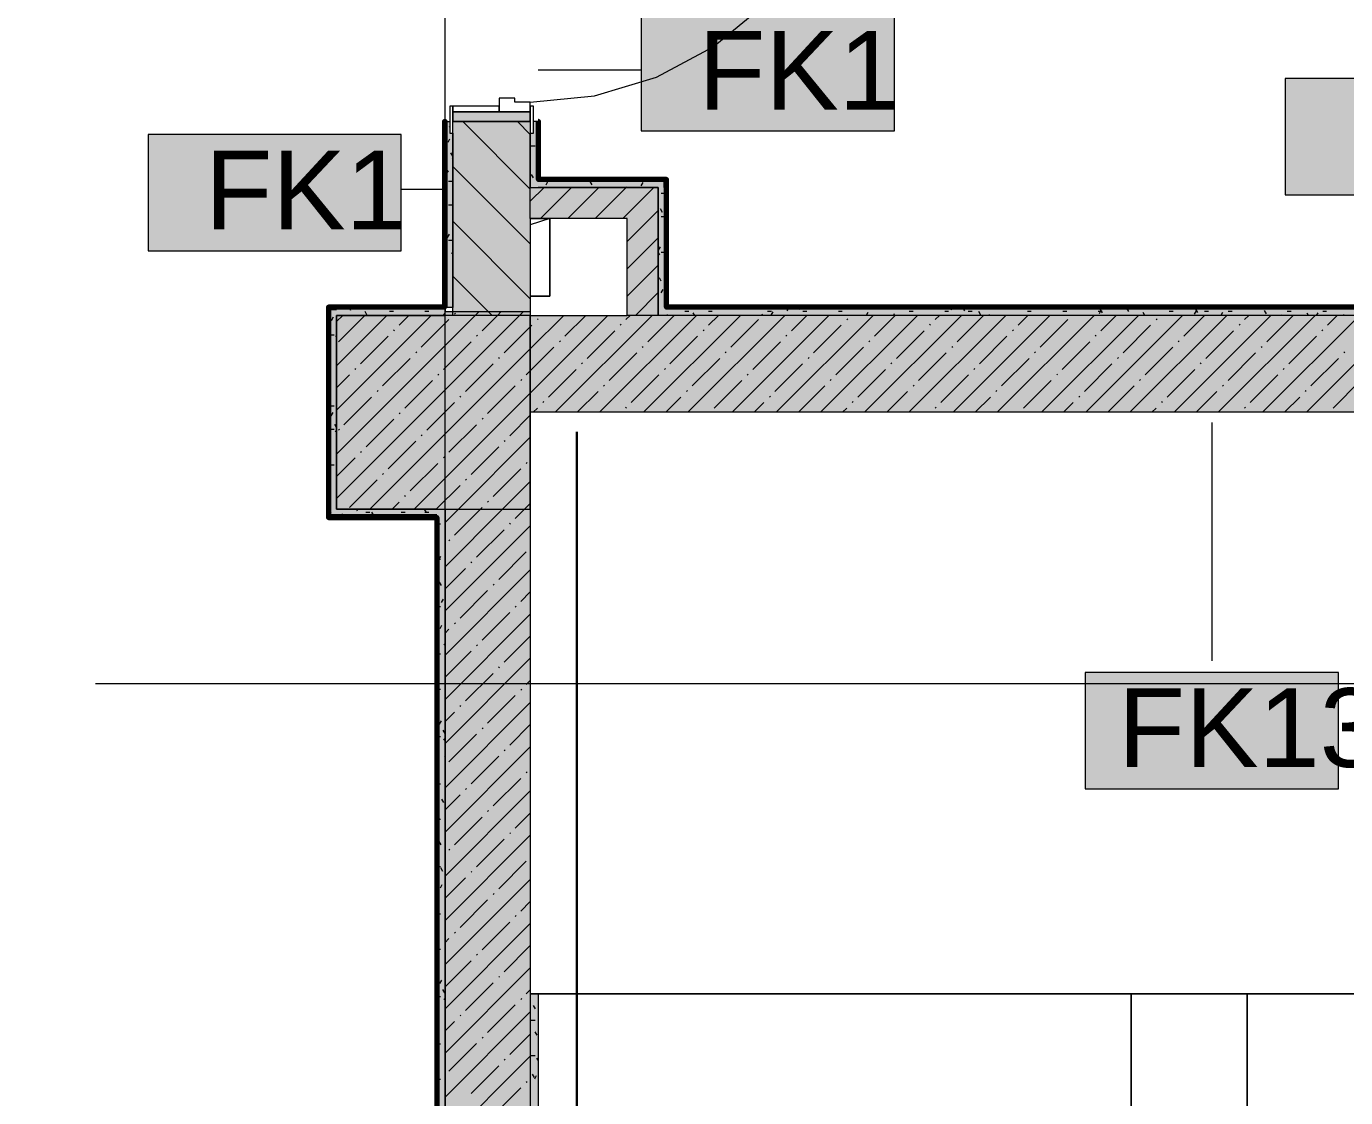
# Model space of a CAD drawing. Header units: millimetres. Extents: x -3817 to 677485, y -22715 to 103890.
# Drawn here: x 672205 to 675609, y 18958 to 21721 of the extents above; entities that cross this region are included whole.
import ezdxf

# ---------------------------------------------------------------- set-up
doc = ezdxf.new("R2010")
doc.units = ezdxf.units.MM
doc.layers.add('PDF _Геометрия', color=7, linetype='Continuous', true_color=0x1d1d1d)
doc.layers.add('PDF _Сплошная заливка', color=7, linetype='Continuous', true_color=0xffffff)
doc.layers.add('PDF _Текст', color=7, linetype='Continuous')
doc.styles.add('PDF GOST-Common', font='arial.ttf')

msp = doc.modelspace()

# ---------------------------------------------------------------- hatches: boundary and pattern name
at = {"layer": 'PDF _Сплошная заливка', "transparency": 33554559}
h = msp.add_hatch(color=256, dxfattribs=at)
h.paths.add_polyline_path([(673305.5, 20995.9), (673305.5, 21445.9), (673297.5, 21446.2), (673297.5, 21475.9), (673285.5, 21475.9), (673285.5, 20995.9), (673297.5, 20995.9)], flags=0)
h.paths.add_polyline_path([(673297.5, 22425.9), (673297.5, 22455.9), (673305.5, 22455.9), (673305.5, 23025.9), (673285.5, 23025.9), (673285.5, 22425.9)], flags=0)
h = msp.add_hatch(color=256, dxfattribs=at)
h.paths.add_polyline_path([(673305.5, 20975.9), (673505.5, 20975.9), (673505.5, 21475.9), (673305.5, 21475.9), (673305.5, 20995.9)], flags=0)
h.paths.add_polyline_path([(673305.5, 22425.9), (673505.5, 22425.9), (673505.5, 23025.9), (673305.5, 23025.9), (673305.5, 22455.9)], flags=0)
h = msp.add_hatch(color=256, dxfattribs=at)
h.paths.add_polyline_path([(673525.5, 21305.9), (673525.5, 21475.9), (673513.5, 21475.9), (673513.5, 21445.9), (673505.5, 21445.9), (673505.5, 21305.9)], flags=0)
h.paths.add_polyline_path([(673513.5, 22425.9), (673525.5, 22425.9), (673525.5, 23025.9), (673505.5, 23025.9), (673506.5, 22455.9), (673513.5, 22455.9)], flags=0)
for points in [[(673525.9, 21305.9), (673855.5, 21305.9), (673855.5, 21325.9), (673525.5, 21325.9), (673525.5, 21305.9)], [(673835.5, 21225.9), (673835.5, 21305.9), (673505.5, 21305.9), (673505.5, 21225.9), (673755.5, 21225.9)], [(672985.5, 20475.9), (673005.5, 20475.9), (673005.5, 20995.9), (672985.5, 20995.9), (672985.5, 20975.9)], [(673167.2, 20975.9), (673285.5, 20975.9), (673284.5, 20995.9), (673005.5, 20995.9), (673005.5, 20975.9)], [(673505.5, 20725.9), (676905.5, 20725.9), (676905.5, 20975.9), (673505.5, 20975.9), (673505.5, 20932.4)], [(673884.6, 20975.9), (676905.5, 20975.9), (676905.5, 20995.9), (673855.5, 20995.9), (673855.5, 20975.9)], [(673167.2, 20455.9), (673265.5, 20455.9), (673265.5, 20475.9), (672985.5, 20475.9), (672985.5, 20455.9), (673005.5, 20455.9)], [(673265.5, 15795.9), (673285.5, 15795.9), (673285.5, 20475.9), (673265.5, 20475.9), (673265.5, 15796.9)]]:
    msp.add_hatch(color=256, dxfattribs=at).paths.add_polyline_path(points)
h = msp.add_hatch(color=256, dxfattribs=at)
h.paths.add_polyline_path([(673285.5, 12255.9), (673505.5, 12255.9), (673505.5, 12675.9), (673285.5, 12675.9), (673285.5, 12275.9)], flags=0)
h.paths.add_polyline_path([(673285.5, 14125.9), (673505.5, 14125.9), (673505.5, 15275.9), (673285.5, 15275.9), (673285.5, 14180.9)], flags=0)
h.paths.add_polyline_path([(673285.5, 15775.9), (673505.5, 15775.9), (673505.5, 20475.9), (673285.5, 20475.9), (673285.5, 15795.9)], flags=0)
h.paths.add_polyline_path([(673285.5, 20975.9), (673505.5, 20975.9), (673505.5, 20985.9), (673285.5, 20985.9)], flags=0)

# ---------------------------------------------------------------- linework, layer by layer
at = {"layer": 'PDF _Геометрия', "color": 253, "lineweight": 9, "true_color": 0xaaaaaa}
for points in [[(673285.5, 19024), (673285.5, 21291), (673285.5, 23791)], [(673505.5, 21525.9), (673671.3, 21542.2), (673830.8, 21590.6), (673977.7, 21669.1), (674106.5, 21774.8), (674212.2, 21903.6), (674290.8, 22050.6), (674339.1, 22210), (674355.5, 22375.9)], [(676905.5, 19225.9), (675355.5, 19225.9), (675355.5, 18925.9), (675355.5, 18625.9), (675355.5, 18325.9), (675355.5, 18625.9), (676885.5, 18625.9), (675355.5, 18625.9), (675355.5, 18925.9), (675355.5, 19225.9), (675055.5, 19225.9), (675055.5, 18925.9), (675055.5, 18625.9), (675055.5, 18925.9), (675055.5, 19225.9), (673505.5, 19225.9), (675055.5, 19225.9), (675355.5, 19225.9), (676905.5, 19225.9), (676905.5, 20725.9), (673505.5, 20725.9), (673505.5, 19225.9)], [(672383.9, 20025.9), (674585.5, 20025.9), (677085.5, 20025.9)]]:
    msp.add_lwpolyline(points, dxfattribs=at)
at = {"layer": 'PDF _Геометрия', "color": 7, "lineweight": 9}
for points in [[(676905.5, 23025.9), (676905.5, 20995.9), (676905.5, 20975.9), (673855.5, 20975.9)], [(673526, 21609.8), (673791.6, 21609.8)], [(673505.5, 21025.9), (673555.5, 21025.9), (673555.5, 21225.9), (673505.5, 21225.9), (673505.5, 21305.9), (673505.5, 21446.2), (673505.5, 21305.9), (673525.5, 21305.9), (673835.5, 21305.9), (673525.5, 21305.9)], [(673525.5, 21325.9), (673525.5, 21475.9)], [(673855.5, 21325.9), (673526.5, 21325.9)], [(673285, 21300.6), (673172.5, 21300.6)], [(673855.5, 20995.9), (673855.5, 21305.9)], [(673505.5, 21225.9), (673555.5, 21225.9), (673555.5, 21025.9), (673505.5, 21025.9), (673555.5, 21025.9), (673555.5, 21225.9), (673505.5, 21209.2)], [(673284.5, 20995.9), (673005.5, 20995.9)], [(673285.5, 20975.9), (673285.5, 20985.9)], [(676905.5, 20975.9), (673855.5, 20975.9), (673835.5, 20975.9), (673755.5, 20975.9)], [(676885.5, 20995.9), (673856.5, 20995.9)], [(675263.8, 20699.7), (675263.8, 20084.6)], [(673285.5, 15795.9), (673285.5, 20475.9), (673285.5, 15795.9), (673285.5, 15775.9)], [(673265.5, 20455.9), (673265.5, 15796.9)]]:
    msp.add_lwpolyline(points, dxfattribs=at)
at = {"layer": 'PDF _Геометрия', "color": 231, "lineweight": 70, "true_color": 0xff80c0}
for points in [[(673525.5, 22425.9), (673526.5, 22425.9), (673526.5, 23004.9), (676884.5, 23004.9), (676884.5, 20996.9), (673856.5, 20996.9), (673856.5, 21325.9), (673856.5, 21326.9), (673526.5, 21326.9), (673526.5, 21475.9), (673525.5, 21475.9)], [(673285.5, 20995.9), (673285.5, 21475.9), (673284.5, 21475.9), (673284.5, 20996.9), (672985.5, 20996.9), (672984.5, 20996.9), (672984.5, 20455.9), (672984.5, 20454.9), (673264.5, 20454.9), (673264.5, 15796.9), (672985.5, 15796.9), (672984.5, 15796.9), (672984.5, 15496.9), (671005.9, 15496.9), (671005.9, 15495.9)], [(673855.5, 21325.9), (673855.5, 21305.9)], [(673264.5, 20455.9), (672985.5, 20455.9), (672985.5, 20995.9), (673005.5, 20995.9)]]:
    msp.add_lwpolyline(points, dxfattribs=at)
at = {"layer": 'PDF _Геометрия', "color": 231, "lineweight": 9, "true_color": 0xff80c0}
for points in [[(673855.5, 21305.9), (673855.5, 20995.9), (673856.5, 20995.9), (676885.5, 20995.9), (676885.5, 20996.9), (676885.5, 23004.9), (676885.5, 23005.9)], [(673525.5, 21475.9), (673525.5, 21325.9), (673526.5, 21325.9), (673855.5, 21325.9)], [(673005.5, 20995.9), (673284.5, 20995.9), (673285.5, 20995.9)], [(673005.5, 15795.9), (673265.5, 15795.9), (673265.5, 15796.9), (673265.5, 20455.9), (673264.5, 20455.9)]]:
    msp.add_lwpolyline(points, dxfattribs=at)
at = {"layer": 'PDF _Геометрия', "color": 7, "lineweight": 9}
for points in [[(674444.8, 21751.7), (673791.6, 21751.7), (673791.6, 21451.7), (674444.8, 21451.7)], [(676106.6, 21587), (675453.4, 21587), (675453.4, 21287), (676106.6, 21287)], [(673305.5, 21446.2), (673305.5, 20995.9)], [(673172.5, 21442.5), (672519.4, 21442.5), (672519.4, 21142.5), (673172.5, 21142.5)], [(673505.5, 20975.9), (673005.5, 20975.9), (673005.5, 20475.9), (673505.5, 20475.9)], [(675590.4, 20054.5), (674937.3, 20054.5), (674937.3, 19754.5), (675590.4, 19754.5)]]:
    msp.add_lwpolyline(points, close=True, dxfattribs=at)
at = {"layer": 'PDF _Геометрия', "color": 253, "lineweight": 13, "true_color": 0xaaaaaa}
for points in [[(673297.5, 21515.9), (673297.5, 21445.9), (673305.5, 21445.9), (673305.5, 21515.9)], [(673305.5, 21515.9), (673305.5, 21500.9), (673425.5, 21500.9), (673425.5, 21515.9)], [(673505.5, 21525.9), (673465.5, 21525.9), (673465.5, 21535.9), (673425.5, 21535.9), (673425.5, 21500.9), (673505.5, 21500.9)], [(673504.5, 21515.9), (673504.5, 21500.9), (673505.5, 21500.9), (673505.5, 21515.9)], [(673505.5, 21515.9), (673505.5, 21445.9), (673513.5, 21445.9), (673513.5, 21515.9)], [(673305.5, 21500.9), (673305.5, 21475.9), (673505.5, 21475.9), (673505.5, 21500.9)]]:
    msp.add_lwpolyline(points, close=True, dxfattribs=at)
at = {"layer": 'PDF _Геометрия', "color": 9, "lineweight": 9, "true_color": 0xc0c0c0}
for points in [[(676905.5, 14995.9), (676905.5, 19225.9), (676905.5, 20725.9), (673505.5, 20725.9), (673505.5, 20975.9), (673755.5, 20975.9), (673755.5, 21225.9), (673505.5, 21225.9), (673505.5, 20975.9), (673305.5, 20975.9), (673305.5, 20995.9), (673285.5, 20995.9), (673285.5, 21475.9), (673297.5, 21475.9)], [(673505.5, 21475.9), (673305.5, 21475.9)], [(673525.5, 21475.9), (673513.5, 21475.9)], [(673855.5, 21305.9), (673855.5, 21325.9)], [(673005.5, 20995.9), (672985.5, 20995.9), (672985.5, 20475.9), (672985.5, 20455.9), (673264.5, 20455.9)], [(673265.5, 20475.9), (673005.5, 20475.9), (673005.5, 20975.9), (673285.5, 20975.9)], [(673285.5, 20995.9), (673285.5, 20985.9), (673505.5, 20985.9), (673505.5, 20725.9), (673505.5, 15625.9), (673505.5, 17336)], [(673525.5, 19225.9), (673525.5, 15625.9), (673525.5, 14125.9), (673513.5, 14125.9)]]:
    msp.add_lwpolyline(points, dxfattribs=at)
at = {"layer": 'PDF _Геометрия', "color": 253, "lineweight": 9, "true_color": 0x9b9b9b}
for points in [[(673297.5, 21461.1), (673296.1, 21463.4)], [(673297.4, 21430.9), (673292.4, 21422.2)], [(673507.8, 21413.5), (673517.9, 21413.5)], [(673305.2, 21386.7), (673300.2, 21395.4)], [(673305.5, 21384), (673303.5, 21380.6)], [(673525.5, 21399.2), (673522.9, 21394.7)], [(673294.1, 21345.1), (673289, 21353.8)], [(673294.4, 21322.1), (673304.5, 21322.1)], [(673513.4, 21330.9), (673508.4, 21339.6)], [(673538.3, 21322.1), (673548.3, 21322.1)], [(673550.2, 21320.2), (673545.2, 21311.5)], [(673588.7, 21325.9), (673586.8, 21322.6)], [(673623.1, 21323.8), (673621.9, 21325.9)], [(673629.7, 21322.1), (673639.8, 21322.1)], [(673664.7, 21312.7), (673659.7, 21321.4)], [(673754.3, 21307.9), (673753.1, 21305.9)], [(673795.9, 21319.1), (673790.9, 21310.4)], [(673812.6, 21322.1), (673822.7, 21322.1)], [(673843.1, 21291.6), (673853.1, 21291.6)], [(673855.5, 21287.1), (673852.6, 21292)], [(673294.4, 21261.1), (673304.5, 21261.1)], [(673846.5, 21241.7), (673841.5, 21250.4)], [(673287, 21235.4), (673285.5, 21238)], [(673843.1, 21230.7), (673853.1, 21230.7)], [(673291.1, 21167.4), (673286, 21176.1)], [(673296.3, 21185.2), (673291.3, 21176.5)], [(673294.4, 21169.7), (673304.5, 21169.7)], [(673305.5, 21140.1), (673302.4, 21134.8)], [(673840.6, 21152.5), (673835.5, 21143.8)], [(673839.4, 21132), (673835.5, 21138.8)], [(673843.1, 21139.2), (673853.1, 21139.2)], [(673305.5, 21081.4), (673305.4, 21081.6)], [(673843.5, 21064), (673838.5, 21072.7)], [(673847.6, 21042.9), (673842.6, 21034.1)], [(672996.7, 20971), (672991.7, 20962.3)], [(673042.3, 20988.6), (673038.1, 20995.9)], [(673084, 20977.4), (673079, 20986.1)], [(673116.6, 20995.9), (673116.6, 20995.8)], [(673142, 20986.8), (673152.1, 20986.8)], [(673233.5, 20986.8), (673243.5, 20986.8)], [(673284.1, 20981.1), (673281, 20975.9)], [(673859.2, 20975.9), (673857.8, 20978.2)], [(673904, 20986.8), (673914.1, 20986.8)], [(673929.6, 20975.9), (673925.8, 20982.3)], [(673965, 20986.8), (673975.1, 20986.8)], [(674105.5, 20975.9), (674103.5, 20979.3)], [(674117.4, 20986.8), (674127.5, 20986.8)], [(674130.9, 20984.9), (674125.9, 20976.2)], [(674172.5, 20995.9), (674167.5, 20987.3)], [(674203, 20990), (674199.6, 20995.9)], [(674208.8, 20986.8), (674218.9, 20986.8)], [(674278, 20995.9), (674277.2, 20994.4)], [(674281.5, 20975.9), (674281.2, 20976.4)], [(674300.3, 20986.8), (674310.3, 20986.8)], [(674376.7, 20983.8), (674372.1, 20975.9)], [(674444.7, 20979.7), (674442.5, 20975.9)], [(674483.2, 20986.8), (674493.2, 20986.8)], [(674516.8, 20995.1), (674516.3, 20995.9)], [(674524.4, 20995.9), (674522.9, 20993.3)], [(674574.6, 20986.8), (674584.7, 20986.8)], [(674594.8, 20995.9), (674591, 20989.2)], [(674626.4, 20988.1), (674621.9, 20995.9)], [(674635.6, 20986.8), (674645.6, 20986.8)], [(674668.1, 20976.9), (674663, 20985.6)], [(674690.4, 20978.6), (674688.8, 20975.9)], [(674788, 20986.8), (674798, 20986.8)], [(674879.4, 20986.8), (674889.5, 20986.8)], [(674940.2, 20993.2), (674938.7, 20995.9)], [(674970.8, 20986.8), (674980.9, 20986.8)], [(674977.8, 20988.7), (674972.8, 20980)], [(674981.8, 20982.1), (674976.8, 20990.8)], [(675017.2, 20995.9), (675014.4, 20991.1)], [(675049.9, 20986.2), (675044.8, 20994.9)], [(675091, 20975.9), (675086.5, 20983.7)], [(675153.7, 20986.8), (675163.8, 20986.8)], [(675181.9, 20976.4), (675181.6, 20975.9)], [(675223.5, 20987.6), (675218.5, 20978.9)], [(675227.6, 20983.2), (675222.5, 20991.9)], [(675245.2, 20986.8), (675255.2, 20986.8)], [(675291.6, 20983.5), (675287.2, 20975.9)], [(675306.1, 20986.8), (675316.2, 20986.8)], [(675405.3, 20980.2), (675400.2, 20988.9)], [(675439.5, 20995.9), (675437.9, 20993)], [(675443, 20975.9), (675441.9, 20977.7)], [(675458.5, 20986.8), (675468.6, 20986.8)], [(675513.3, 20975.9), (675509.9, 20981.8)], [(675537.3, 20982.4), (675533.5, 20975.9)], [(675550, 20986.8), (675560, 20986.8)], [(675605.3, 20978.3), (675603.9, 20975.9)], [(672989.5, 20958.1), (672985.5, 20965.1)], [(672989.6, 20925.9), (672999.7, 20925.9)], [(673005.5, 20925.3), (673002.8, 20920.7)], [(672986.6, 20780.4), (672985.5, 20782.3)], [(672989.6, 20743), (672999.7, 20743)], [(672995.6, 20725.3), (672990.6, 20716.6)], [(672989.6, 20682), (672999.7, 20682)], [(673005.5, 20686.7), (673000.9, 20694.7)], [(673005.5, 20681.5), (673001.7, 20674.9)], [(672989.6, 20590.6), (672999.7, 20590.6)], [(672991.7, 20466.6), (672986.7, 20475.3)], [(673020.9, 20464.3), (673016, 20455.9)], [(673059.8, 20470.7), (673056.8, 20475.9)], [(673081.1, 20468.7), (673091.1, 20468.7)], [(673088.9, 20460.2), (673086.4, 20455.9)], [(673101.4, 20459.5), (673096.4, 20468.3)], [(673138.7, 20455.9), (673138, 20457.1)], [(673172.5, 20468.7), (673182.6, 20468.7)], [(673237.5, 20467.7), (673232.8, 20475.9)], [(673233.5, 20468.7), (673243.5, 20468.7)], [(673265.5, 20438.2), (673274, 20438.2)], [(673268, 20414.9), (673265.5, 20419.2)], [(673265.5, 20346.7), (673274, 20346.7)], [(673273.7, 20353.6), (673268.7, 20344.8)], [(673276.1, 20278.9), (673271.1, 20287.6)], [(673265.5, 20224.8), (673274, 20224.8)], [(673280.8, 20243.9), (673275.7, 20235.2)], [(673276.7, 20175.9), (673271.7, 20167.1)], [(673285.5, 20130.1), (673282.8, 20125.5)], [(673265.5, 20102.9), (673274, 20102.9)], [(673265.5, 20011.5), (673274, 20011.5)], [(673275.6, 19930.1), (673270.6, 19921.4)], [(673265.5, 19889.5), (673274, 19889.5)], [(673285.4, 19897), (673280.4, 19905.8)], [(673285.5, 19886.3), (673281.7, 19879.8)], [(673285.5, 19835.9), (673284.4, 19837.7)], [(673265.5, 19767.6), (673274, 19767.6)], [(673282.4, 19719.3), (673277.4, 19728.1)], [(673265.5, 19676.2), (673274, 19676.2)], [(673271.2, 19677.7), (673266.2, 19686.4)], [(673270.4, 19616.4), (673265.5, 19607.8)], [(673275.3, 19609.7), (673270.3, 19618.4)], [(673265.5, 19554.3), (673274, 19554.3)], [(673266.3, 19548.3), (673265.5, 19546.8)], [(673279.4, 19541.6), (673274.4, 19550.4)], [(673268.2, 19500), (673265.5, 19504.8)], [(673277.5, 19506.7), (673272.5, 19498)], [(673265.5, 19432.3), (673274, 19432.3)], [(673265.5, 19340.9), (673274, 19340.9)], [(673276.4, 19260.9), (673271.4, 19252.2)], [(673284.6, 19227.9), (673279.6, 19236.6)], [(673265.5, 19219), (673274, 19219)], [(673285.5, 19215.7), (673282.5, 19210.6)], [(673519.2, 19187.3), (673514.1, 19196)], [(673507.8, 19158), (673517.9, 19158)], [(673265.5, 19097.1), (673274, 19097.1)], [(673523.2, 19119.3), (673518.2, 19128)], [(673507.8, 19066.6), (673517.9, 19066.6)], [(673525.5, 19054.5), (673522.3, 19060)], [(673270.4, 19008.5), (673265.5, 19017.1)], [(673265.5, 19005.6), (673274, 19005.6)], [(673516.2, 19009.6), (673511.1, 19018.3)], [(673521, 19014.1), (673516, 19005.4)]]:
    msp.add_lwpolyline(points, dxfattribs=at)
at = {"layer": 'PDF _Геометрия', "lineweight": 9}
for points in [[(673505.5, 21301.5), (673331.1, 21475.9)], [(673505.5, 21442.9), (673472.6, 21475.9)], [(673505.5, 21160.1), (673305.5, 21360.1)], [(673505.5, 21270.3), (673541, 21305.9)], [(673531.7, 21225.9), (673611.7, 21305.9)], [(673602.4, 21225.9), (673682.4, 21305.9)], [(673673.1, 21225.9), (673753.1, 21305.9)], [(673743.8, 21225.9), (673823.8, 21305.9)], [(673755.5, 21166.8), (673814.5, 21225.9), (673835.5, 21246.8)], [(673505.5, 21018.7), (673305.5, 21218.7)], [(673755.5, 21096.1), (673835.5, 21176.1)], [(673755.5, 21025.4), (673835.5, 21105.4)], [(673406.9, 20975.9), (673305.5, 21077.3)], [(673776.7, 20975.9), (673835.5, 21034.7)], [(673005.5, 20617.7), (673363.6, 20975.9), (673373.6, 20985.9)], [(673005.5, 20503.7), (673477.7, 20975.9), (673487.7, 20985.9)], [(673005.5, 20959.9), (673021.5, 20975.9)], [(673005.5, 20845.8), (673135.5, 20975.9)], [(673005.5, 20731.8), (673249.6, 20975.9)], [(673010.5, 20907.8), (673078.5, 20975.9)], [(673091.7, 20475.9), (673505.5, 20889.6), (673591.7, 20975.9)], [(673167.3, 20950.6), (673192.5, 20975.9)], [(673205.8, 20475.9), (673505.5, 20775.6), (673705.8, 20975.9)], [(673309.8, 20979.1), (673312.2, 20981.5)], [(673381.1, 20936.3), (673420.6, 20975.9), (673430.6, 20985.9)], [(673569.8, 20725.9), (673819.8, 20975.9)], [(673595, 20922.1), (673648.7, 20975.9)], [(673683.9, 20725.9), (673933.9, 20975.9)], [(673751.8, 20964.9), (673762.8, 20975.9)], [(673797.9, 20725.9), (674047.9, 20975.9)], [(673808.8, 20907.8), (673876.8, 20975.9)], [(673912, 20725.9), (674162, 20975.9)], [(673965.6, 20950.6), (673990.9, 20975.9)], [(674026, 20725.9), (674276, 20975.9)], [(674140, 20725.9), (674390, 20975.9)], [(674179.5, 20936.3), (674219, 20975.9)], [(674254.1, 20725.9), (674504.1, 20975.9)], [(674368.1, 20725.9), (674618.1, 20975.9)], [(674393.3, 20922.1), (674447.1, 20975.9)], [(674482.2, 20725.9), (674732.2, 20975.9)], [(674550.1, 20964.9), (674561.1, 20975.9)], [(674596.2, 20725.9), (674846.2, 20975.9)], [(674607.1, 20907.8), (674675.2, 20975.9)], [(674710.3, 20725.9), (674960.3, 20975.9)], [(674764, 20950.6), (674789.2, 20975.9)], [(674824.3, 20725.9), (675074.3, 20975.9)], [(674938.4, 20725.9), (675188.4, 20975.9)], [(674977.8, 20936.3), (675017.3, 20975.9)], [(675052.4, 20725.9), (675302.4, 20975.9)], [(675166.5, 20725.9), (675416.5, 20975.9)], [(675191.6, 20922.1), (675245.4, 20975.9)], [(675280.5, 20725.9), (675530.5, 20975.9)], [(675348.5, 20964.9), (675359.5, 20975.9)], [(675394.6, 20725.9), (675644.6, 20975.9)], [(675405.5, 20907.8), (675473.5, 20975.9)], [(675508.6, 20725.9), (675758.6, 20975.9)], [(675562.3, 20950.6), (675587.6, 20975.9)], [(673153, 20936.3), (673155.4, 20938.7)], [(673224.3, 20893.6), (673295.6, 20964.9)], [(673438.1, 20879.3), (673505.5, 20946.7), (673509.4, 20950.6)], [(673523.7, 20964.9), (673526, 20967.2)], [(673652, 20865.1), (673723.3, 20936.3)], [(673737.5, 20950.6), (673739.9, 20953)], [(673951.4, 20936.3), (673953.7, 20938.7)], [(674022.6, 20893.6), (674093.9, 20964.9)], [(674236.5, 20879.3), (674307.8, 20950.6)], [(674322, 20964.9), (674324.4, 20967.2)], [(674450.3, 20865.1), (674521.6, 20936.3)], [(674535.9, 20950.6), (674538.2, 20953)], [(674749.7, 20936.3), (674752.1, 20938.7)], [(674821, 20893.6), (674892.3, 20964.9)], [(675034.8, 20879.3), (675106.1, 20950.6)], [(675120.4, 20964.9), (675122.7, 20967.2)], [(675248.7, 20865.1), (675319.9, 20936.3)], [(675334.2, 20950.6), (675336.6, 20953)], [(675548, 20936.3), (675550.4, 20938.7)], [(673067.5, 20850.8), (673138.8, 20922.1)], [(673281.3, 20836.5), (673352.6, 20907.8)], [(673366.9, 20922.1), (673369.2, 20924.5)], [(673580.7, 20907.8), (673583.1, 20910.2)], [(673865.8, 20850.8), (673937.1, 20922.1)], [(674079.7, 20836.5), (674150.9, 20907.8)], [(674165.2, 20922.1), (674167.6, 20924.5)], [(674379, 20907.8), (674381.4, 20910.2)], [(674664.2, 20850.8), (674735.4, 20922.1)], [(674878, 20836.5), (674949.3, 20907.8)], [(674963.5, 20922.1), (674965.9, 20924.5)], [(675177.4, 20907.8), (675179.8, 20910.2)], [(675462.5, 20850.8), (675533.8, 20922.1)], [(673210, 20879.3), (673212.4, 20881.7)], [(673423.9, 20865.1), (673426.3, 20867.4)], [(673495.2, 20822.3), (673505.5, 20832.6), (673566.4, 20893.6)], [(673709, 20808), (673780.3, 20879.3)], [(673794.5, 20893.6), (673796.9, 20895.9)], [(674008.4, 20879.3), (674010.8, 20881.7)], [(674222.2, 20865.1), (674224.6, 20867.4)], [(674293.5, 20822.3), (674364.8, 20893.6)], [(674507.3, 20808), (674578.6, 20879.3)], [(674592.9, 20893.6), (674595.3, 20895.9)], [(674806.7, 20879.3), (674809.1, 20881.7)], [(675020.6, 20865.1), (675022.9, 20867.4)], [(675091.9, 20822.3), (675163.1, 20893.6)], [(675305.7, 20808), (675377, 20879.3)], [(675391.2, 20893.6), (675393.6, 20895.9)], [(675605.1, 20879.3), (675607.4, 20881.7)], [(673053.2, 20836.5), (673055.6, 20838.9)], [(673124.5, 20793.8), (673195.8, 20865.1)], [(673338.3, 20779.5), (673409.6, 20850.8)], [(673552.2, 20765.3), (673623.5, 20836.5)], [(673637.7, 20850.8), (673640.1, 20853.2)], [(673851.6, 20836.5), (673853.9, 20838.9)], [(673922.8, 20793.8), (673994.1, 20865.1)], [(674136.7, 20779.5), (674208, 20850.8)], [(674350.5, 20765.3), (674421.8, 20836.5)], [(674436.1, 20850.8), (674438.4, 20853.2)], [(674649.9, 20836.5), (674652.3, 20838.9)], [(674721.2, 20793.8), (674792.5, 20865.1)], [(674935, 20779.5), (675006.3, 20850.8)], [(675148.9, 20765.3), (675220.2, 20836.5)], [(675234.4, 20850.8), (675236.8, 20853.2)], [(675448.3, 20836.5), (675450.6, 20838.9)], [(675519.5, 20793.8), (675590.8, 20865.1)], [(673005.5, 20788.8), (673039, 20822.3)], [(673181.5, 20736.8), (673252.8, 20808)], [(673267.1, 20822.3), (673269.4, 20824.7)], [(673480.9, 20808), (673483.3, 20810.4)], [(673766, 20751), (673837.3, 20822.3)], [(673979.9, 20736.8), (674051.2, 20808)], [(674065.4, 20822.3), (674067.8, 20824.7)], [(674279.3, 20808), (674281.6, 20810.4)], [(674564.4, 20751), (674635.7, 20822.3)], [(674778.2, 20736.8), (674849.5, 20808)], [(674863.8, 20822.3), (674866.1, 20824.7)], [(675077.6, 20808), (675080, 20810.4)], [(675362.7, 20751), (675434, 20822.3)], [(675576.6, 20736.8), (675647.8, 20808)], [(673024.7, 20694), (673096, 20765.3)], [(673110.2, 20779.5), (673112.6, 20781.9)], [(673324.1, 20765.3), (673326.5, 20767.6)], [(673395.4, 20722.5), (673466.6, 20793.8)], [(673626.8, 20725.9), (673680.5, 20779.5)], [(673694.7, 20793.8), (673697.1, 20796.1)], [(673854.9, 20725.9), (673894.3, 20765.3)], [(673908.6, 20779.5), (673911, 20781.9)], [(674122.4, 20765.3), (674124.8, 20767.6)], [(674197.1, 20725.9), (674265, 20793.8)], [(674425.2, 20725.9), (674478.8, 20779.5)], [(674493.1, 20793.8), (674495.5, 20796.1)], [(674653.3, 20725.9), (674692.7, 20765.3)], [(674706.9, 20779.5), (674709.3, 20781.9)], [(674920.8, 20765.3), (674923.1, 20767.6)], [(674995.4, 20725.9), (675063.3, 20793.8)], [(675223.5, 20725.9), (675277.2, 20779.5)], [(675291.4, 20793.8), (675293.8, 20796.1)], [(675451.6, 20725.9), (675491, 20765.3)], [(675505.3, 20779.5), (675507.7, 20781.9)], [(673238.6, 20679.7), (673309.8, 20751)], [(673512.8, 20725.9), (673523.7, 20736.8)], [(673537.9, 20751), (673540.3, 20753.4)], [(673751.8, 20736.8), (673754.1, 20739.1)], [(674083, 20725.9), (674108.2, 20751)], [(674311.1, 20725.9), (674322, 20736.8)], [(674336.3, 20751), (674338.6, 20753.4)], [(674550.1, 20736.8), (674552.5, 20739.1)], [(674881.4, 20725.9), (674906.5, 20751)], [(675109.5, 20725.9), (675120.4, 20736.8)], [(675134.6, 20751), (675137, 20753.4)], [(675348.5, 20736.8), (675350.8, 20739.1)], [(673081.7, 20637), (673153, 20708.2)], [(673167.3, 20722.5), (673169.6, 20724.9)], [(673381.1, 20708.2), (673383.5, 20710.6)], [(673452.4, 20665.5), (673505.5, 20718.6)], [(673010.5, 20679.7), (673012.8, 20682.1)], [(673224.3, 20665.5), (673226.7, 20667.8)], [(673285.5, 20441.5), (673319.8, 20475.9), (673505.5, 20661.5)], [(673295.6, 20622.7), (673366.9, 20694)], [(673138.8, 20579.9), (673210, 20651.2)], [(673352.6, 20565.7), (673423.9, 20637)], [(673438.1, 20651.2), (673440.5, 20653.6)], [(673005.5, 20560.7), (673053.2, 20608.4)], [(673067.5, 20622.7), (673069.8, 20625.1)], [(673195.8, 20522.9), (673267.1, 20594.2)], [(673281.3, 20608.4), (673283.7, 20610.8)], [(673495.2, 20594.2), (673497.5, 20596.6)], [(673124.5, 20565.7), (673126.9, 20568)], [(673409.6, 20508.7), (673480.9, 20579.9)], [(673039, 20480.1), (673110.2, 20551.4)], [(673262.8, 20475.9), (673324.1, 20537.2)], [(673285.5, 20327.5), (673433.9, 20475.9), (673505.5, 20547.5)], [(673338.3, 20551.4), (673340.7, 20553.8)], [(673148.7, 20475.9), (673167.3, 20494.4)], [(673181.5, 20508.7), (673183.9, 20511)], [(673395.4, 20494.4), (673397.7, 20496.8)], [(673309.8, 20408.9), (673376.8, 20475.9), (673381.1, 20480.1)], [(673466.6, 20451.6), (673490.9, 20475.9), (673505.5, 20490.5)], [(673285.5, 20213.4), (673505.5, 20433.4)], [(673366.9, 20351.8), (673438.1, 20423.1)], [(673452.4, 20437.4), (673454.8, 20439.7)], [(673295.6, 20394.6), (673297.9, 20397)], [(673423.9, 20294.8), (673495.2, 20366.1)], [(673285.5, 20270.5), (673338.3, 20323.3)], [(673352.6, 20337.6), (673355, 20340)], [(673285.5, 20099.4), (673505.5, 20319.4)], [(673324.1, 20195), (673395.4, 20266.3)], [(673409.6, 20280.6), (673412, 20282.9)], [(673480.9, 20237.8), (673505.5, 20262.4)], [(673466.6, 20223.5), (673469, 20225.9)], [(673285.5, 19985.3), (673505.5, 20205.3)], [(673381.1, 20138), (673452.4, 20209.3)], [(673285.5, 20156.4), (673295.6, 20166.5)], [(673309.8, 20180.8), (673312.2, 20183.1)], [(673366.9, 20123.7), (673369.2, 20126.1)], [(673438.1, 20081), (673505.5, 20148.3)], [(673285.5, 20042.4), (673352.6, 20109.5)], [(673285.5, 19871.3), (673505.5, 20091.3)], [(673338.3, 19981.2), (673409.6, 20052.5)], [(673423.9, 20066.7), (673426.3, 20069.1)], [(673495.2, 20023.9), (673505.5, 20034.3)], [(673395.4, 19924.2), (673466.6, 19995.4)], [(673480.9, 20009.7), (673483.3, 20012.1)], [(673285.5, 19757.2), (673505.5, 19977.2)], [(673285.5, 19928.3), (673309.8, 19952.7)], [(673324.1, 19966.9), (673326.5, 19969.3)], [(673381.1, 19909.9), (673383.5, 19912.3)], [(673452.4, 19867.1), (673505.5, 19920.2)], [(673295.6, 19824.4), (673366.9, 19895.6)], [(673285.5, 19643.2), (673505.5, 19863.2)], [(673438.1, 19852.9), (673440.5, 19855.2)], [(673352.6, 19767.3), (673423.9, 19838.6)], [(673409.6, 19710.3), (673480.9, 19781.6)], [(673495.2, 19795.8), (673497.5, 19798.2)], [(673285.5, 19529.1), (673505.5, 19749.1)], [(673338.3, 19753.1), (673340.7, 19755.4)], [(673285.5, 19700.2), (673324.1, 19738.8)], [(673309.8, 19610.5), (673381.1, 19681.8)], [(673395.4, 19696.1), (673397.7, 19698.4)], [(673466.6, 19653.3), (673505.5, 19692.1)], [(673452.4, 19639), (673454.8, 19641.4)], [(673285.5, 19415.1), (673505.5, 19635.1)], [(673366.9, 19553.5), (673438.1, 19624.8)], [(673295.6, 19596.3), (673297.9, 19598.6)], [(673352.6, 19539.2), (673355, 19541.6)], [(673423.9, 19496.5), (673495.2, 19567.7)], [(673285.5, 19472.1), (673338.3, 19525)], [(673285.5, 19301), (673505.5, 19521)], [(673409.6, 19482.2), (673412, 19484.6)], [(673324.1, 19396.7), (673395.4, 19468)], [(673480.9, 19439.4), (673505.5, 19464)], [(673285.5, 19187), (673505.5, 19407)], [(673381.1, 19339.6), (673452.4, 19410.9)], [(673466.6, 19425.2), (673469, 19427.6)], [(673285.5, 19358.1), (673295.6, 19368.2)], [(673309.8, 19382.4), (673312.2, 19384.8)], [(673438.1, 19282.6), (673505.5, 19350)], [(673285.5, 19244), (673352.6, 19311.1)], [(673366.9, 19325.4), (673369.2, 19327.8)], [(673285.5, 19072.9), (673505.5, 19292.9)], [(673423.9, 19268.4), (673426.3, 19270.7)], [(673338.3, 19182.8), (673409.6, 19254.1)], [(673495.2, 19225.6), (673505.5, 19235.9)], [(673480.9, 19211.3), (673483.3, 19213.7)], [(673285.5, 18958.9), (673505.5, 19178.9)], [(673324.1, 19168.6), (673326.5, 19170.9)], [(673395.4, 19125.8), (673466.6, 19197.1)], [(673285.5, 19130), (673309.8, 19154.3)], [(673295.6, 19026), (673366.9, 19097.3)], [(673381.1, 19111.5), (673383.5, 19113.9)], [(673452.4, 19068.8), (673505.5, 19121.9)], [(673285.5, 18844.8), (673505.5, 19064.8)], [(673352.6, 18969), (673423.9, 19040.3)], [(673438.1, 19054.5), (673440.5, 19056.9)], [(673495.2, 18997.5), (673497.5, 18999.9)], [(673409.6, 18912), (673480.9, 18983.2)]]:
    msp.add_lwpolyline(points, dxfattribs=at)
at = {"layer": 'PDF _Геометрия', "color": 9, "lineweight": 9, "true_color": 0xc0c0c0}
msp.add_lwpolyline([(673835.5, 20975.9), (673835.5, 21225.9), (673835.5, 21305.9)], close=True, dxfattribs=at)
at = {"layer": 'PDF _Геометрия', "color": 231, "lineweight": 30, "true_color": 0xff80c0}
msp.add_lwpolyline([(673625.5, 20675.9), (673625.5, 12496.9)], dxfattribs=at)
at = {"layer": 'PDF _Сплошная заливка', "lineweight": 9, "transparency": 33554559}
for points in [[(674444.8, 21751.7), (673791.6, 21751.7), (674444.8, 21451.7), (673791.6, 21451.7)], [(676106.6, 21587), (675453.4, 21587), (676106.6, 21287), (675453.4, 21287)], [(673172.5, 21442.5), (672519.4, 21442.5), (673172.5, 21142.5), (672519.4, 21142.5)], [(675590.4, 20054.5), (674937.3, 20054.5), (675590.4, 19754.5), (674937.3, 19754.5)]]:
    msp.add_solid(points, dxfattribs=at)
at = {"layer": 'PDF _Сплошная заливка', "lineweight": 35, "transparency": 33554559}
for points in [[(673505.5, 21475.9), (673505.5, 21500.9), (673305.5, 21475.9), (673305.5, 21500.9)], [(673855.5, 20975.9), (673855.5, 21305.9), (673835.5, 20975.9), (673835.5, 21305.9)], [(673835.5, 20975.9), (673835.5, 21225.9), (673755.5, 20975.9), (673755.5, 21225.9)], [(673005.5, 20475.9), (673505.5, 20475.9), (673005.5, 20975.9), (673505.5, 20975.9)], [(673525.5, 15625.9), (673525.5, 19225.9), (673505.5, 15625.9), (673505.5, 19225.9)]]:
    msp.add_solid(points, dxfattribs=at)
at = {"layer": 'PDF _Сплошная заливка', "color": 254, "lineweight": 35, "true_color": 0xffb9dc, "transparency": 33554559}
for points in [[(673525.5, 21325.9), (673526.5, 21326.9), (673525.5, 21446.2)], [(673855.5, 21325.9), (673856.5, 21326.9), (673526.5, 21325.9)], [(673855.5, 20995.9), (673856.5, 20996.9), (673855.5, 21305.9)]]:
    msp.add_solid(points, dxfattribs=at)

# ---------------------------------------------------------------- texts
at = {"layer": 'PDF _Текст', "char_height": 203.2, "attachment_point": 4, "style": 'PDF GOST-Common'}
for s, insert in [('FK1', (673938.7, 21608.3)), ('FK1', (672666.5, 21299.1)), ('FK13', (675021.8, 19911.1))]:
    msp.add_mtext(s, dxfattribs=dict(at, insert=insert))

doc.saveas('drawing.dxf')
